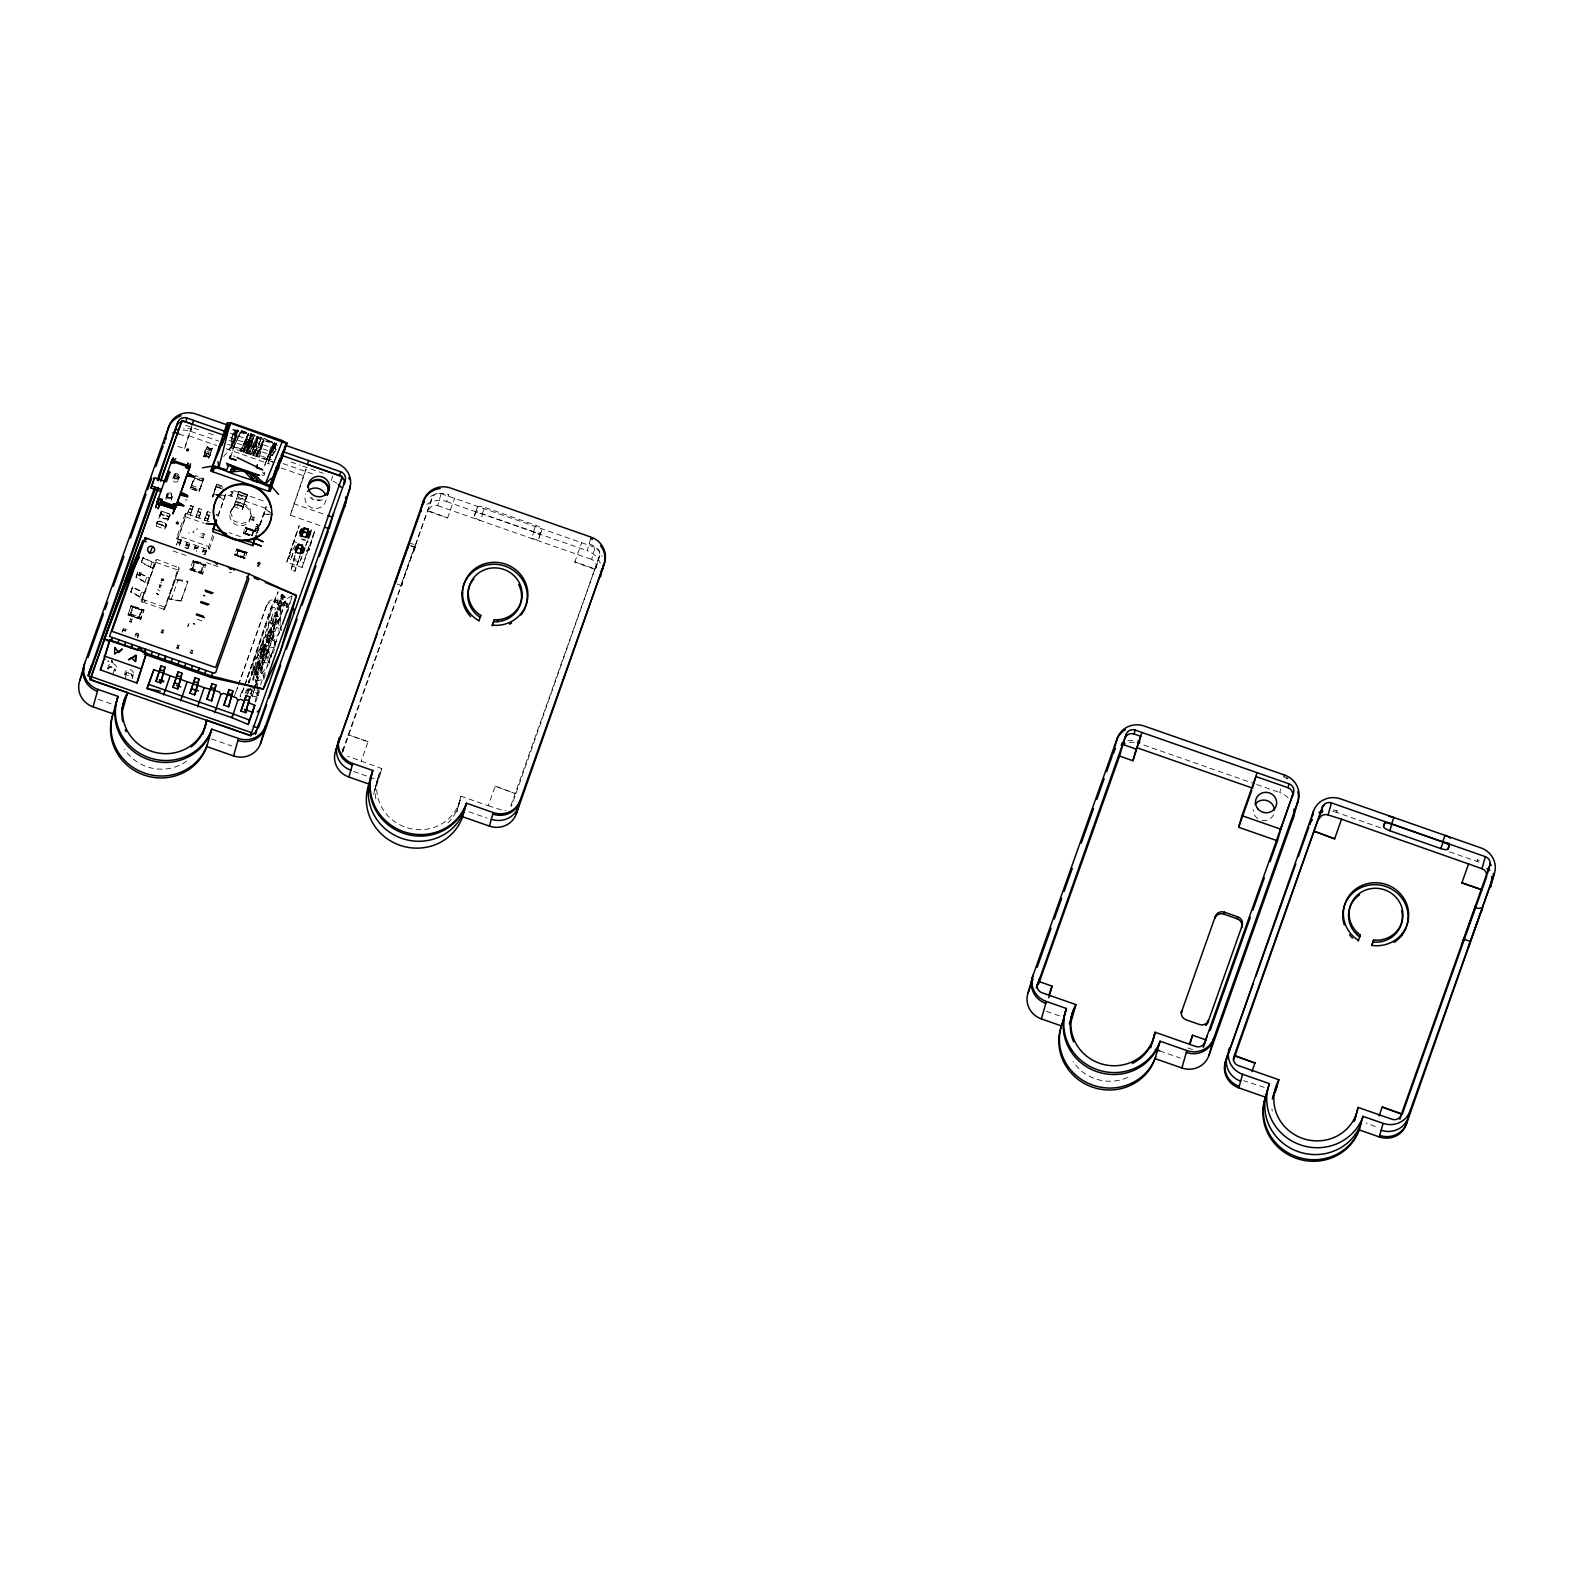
<?xml version="1.0" encoding="UTF-8"?>
<svg xmlns="http://www.w3.org/2000/svg" width="1574" height="1574" viewBox="0 0 1574 1574"><rect width="100%" height="100%" fill="white"/><g stroke="black" fill="none" stroke-linecap="round" stroke-linejoin="round"><path stroke-width="0.75" stroke-dasharray="5 3.75" d="M171.31 498.505L171.566 493.528L167.159 493.843L166.667 495.967L168.005 498.624L171.31 498.505L171.566 493.528M174.261 478.949L175.186 473.479L179.495 477.434L176.642 479.677L174.261 478.949L175.186 473.479L179.495 477.434L176.642 479.677L174.557 478.339L179.495 477.434M276.099 614.903C274.25 636.978 267.246 658.444 256.444 677.843L256.916 667.474M262.366 659.27L261.953 643.609M268.151 642.999L268.465 634.932M279.7 610.456L280.034 602.409M144.119 600.934L145.792 600.658L144.218 601.366L144.415 600.363M159.171 584.623L159.427 585.135M204.561 455.398L206.706 448.492L211.546 450.164C213.041 461.084 198.718 456.086 206.706 448.492M158.167 594.795C153.563 591.804 160.469 595.464 158.049 594.539M244.737 685.634L278.145 591.765L271.456 606.718L253.237 661.847L252.961 670.74L261.697 673.692L268.19 664.838M270.669 657.243L272.774 651.006L272.086 652.994M256.542 524.536L259.179 526.031L259.592 525.086M258.982 526.897L255.854 526.66M199.308 490.714L199.426 488.235L199.032 491.678L190.336 488.648L193.484 479.558M256.936 665.763L251.899 671.488L251.702 675.639L253.473 667.061M230.119 512.927L234.526 505.549L239.012 503.503L245.347 504.29L250.227 509.012L250.522 519.027A10.664 10.211 15.8 0 1 232.46 522.096A10.664 10.211 15.8 0 1 238.402 505.411A10.664 10.211 15.8 0 1 250.522 519.027M223.665 456.499L231.162 447.764L273.069 462.126L256.188 455.043L257.31 436.077L261.697 437.631M262.524 662.536L269.488 663.067L268.092 650.928L270.334 631.174L264.098 646.953M213.848 494.295L212.136 497.168L216.74 484.025L213.12 496.538L216.74 484.025L223.252 486.307M256.542 680.853L263.704 679.319L262.287 667.199L255.283 675.148L254.417 672.806L258.766 663.697L256.503 683.47L250.679 694.114L250.955 689.51M262.425 664.759L264.55 647.426L260.202 656.535L261.068 658.876L268.092 650.928L262.701 649.491L257.979 655.315L255.106 664.13M278.441 620.51L273.778 629.029L274.21 622.124L276.04 619.29M287.511 612.325L292.174 595.857L286.665 598.71L278.401 610.063L277.536 607.721L281.884 598.632L279.621 618.385L281.057 630.525L277.063 619.802M129.599 621.612L131.626 622.281L131.685 617.618L129.619 621.494L131.744 621.887M138.414 575.297L140.42 575.966L140.48 571.323L138.433 575.199L139.712 574.431L140.539 575.691M161.04 632.591L163.066 633.26L163.125 628.597L161.06 632.473L162.358 631.725L163.165 632.984M176.563 648.055L178.57 648.724L178.629 644.081L176.583 647.957L177.882 647.209L178.688 648.468M190.159 652.817L192.166 653.485L192.343 648.842L190.179 652.698L192.303 653.112M233.05 492.013L230.965 496.007L231.004 491.422L233.07 491.914L231.949 492.918L230.925 491.619M251.742 519.774L253.748 520.443L253.808 515.8L251.761 519.676L253.886 520.069M262.681 472.2L263.586 473.774L264.491 472.161M232.362 434.955L231.162 447.764L232.362 434.955L236.297 429.23L231.496 446.603L241.707 430.509L274.761 442.963L275.037 451.541L268.662 460.867L268.8 465.57M168.398 518.987C171.113 514.265 162.299 517.02 160.45 513.616C157.243 518.908 172.235 522.194 169.913 514.108L161.355 511.117L160.115 514.442M261.697 673.692L262.209 666.727M262.366 664.425L265.416 644.061L257.841 660.116M268.642 643.077L271.161 634.145L268.662 641.189L269.488 663.067L262.819 651.4L263.133 647.288M263.291 645.222L263.743 639.044L268.485 633.22L265.967 642.133M163.283 578.268L162.988 578.347M257.743 530.733L254.85 529.71L257.585 530.536M206.647 456.46L203.735 456.48L208.83 458.27L209.303 456.657M111.813 660.352L112.088 662.595L112.128 661.375M215.874 486.74L224.57 489.711L215.894 486.602L212.687 495.653M168.005 498.624L167.159 493.843L171.35 494.767M259.73 668.616L260.733 661.316M266.518 645.045L265.514 652.344L269.488 663.067L260.93 649.826L265.337 644.356M180.951 601.307L187.857 581.534L185.181 580.649L175.599 579.016L168.398 598.75L180.951 601.307L187.857 581.534M275.037 451.541L276.276 443.14L266.99 458.998L272.499 442.412L263.901 438.398L272.577 442.058M311.829 539.764L308.996 550.034L308.661 546.808L306.3 551.254L308.996 550.034L314.623 531.264L302.129 567.427L286.645 562.312L297.486 530.536L286.645 562.312M259.179 526.031L256.66 524.181M269.056 459.51L276.276 443.14L275.057 450.361L268.662 460.867L274.761 442.963L266.99 458.998L273.679 443.297L268.662 460.867M268.288 625.429L271.456 606.718L282.927 610.732M157.577 522.214L158.089 521.25A15.858 15.209 15.8 0 1 165.959 523.965L164.699 529.139C171.881 522.725 154.193 516.626 156.22 526.169L164.699 529.139L169.913 514.108L161.355 511.117L159.781 516.075L160.056 515.111M239.858 502.598L235.372 501.693L235.116 504.172A15.858 15.209 15.8 0 1 242.888 506.887L247.511 494.57L238.973 491.6L237.3 496.479L240.802 498.446L245.918 499.548L247.511 494.57L245.505 499.489A15.858 15.209 15.8 0 1 237.733 496.774L237.595 496.676M243.911 505.156L242.317 509.622L233.837 506.651L238.205 494.216A15.858 15.209 15.8 0 0 246.193 497.05L245.859 499.47M125.369 679.063L126.53 672.551L131.882 674.42L131.114 676.545L127.553 675.305M130.504 618.405L131.311 619.664L132.61 618.897M139.319 572.09L140.125 573.349L141.404 572.602M161.945 629.384L162.752 630.643L164.05 629.875M177.488 644.75L178.275 646.127L179.554 645.36M191.064 649.609L191.871 650.869L193.149 650.101M232.165 495.22L231.339 493.961L230.06 494.728M231.417 572.582L229.273 572.621M252.666 516.469L253.434 517.826L254.732 517.079M264.668 473.007C266.124 477.04 259.021 475.387 262.563 472.495M193.149 506.434L190.434 515.249L193.149 506.434L190.533 505.529L187.129 514.088L189.569 508.323L192.185 509.248M198.934 518.22L201.649 509.405L199.032 508.5L195.766 517.118L198.934 518.22L201.649 509.405M207.453 521.191L210.149 512.376L207.532 511.471L204.266 520.089L207.453 521.191L210.149 512.376M235.451 501.713L233.837 506.651M112.088 662.595L111.872 660.155M302.129 567.427L308.661 546.808M260.635 440.012L253.985 455.516L252.922 455.358L257.92 437.297L248.908 453.961L257.92 437.297L253.926 455.712L260.635 440.012L255.952 456.421L256.995 456.578L263.645 441.054L258.962 457.463L263.645 439.284L255.991 456.224L263.645 439.284L256.955 456.775L263.645 441.054M267.541 630.505L269.233 622.674L274.269 616.949L271.731 625.862M255.342 435.408L237.28 430.076L233.168 448.472L237.28 430.076L241.707 430.509L233.503 447.311L241.707 430.509M415.142 544.84L400.898 585.469M187.719 548.775L190.08 543.227L187.719 548.775L185.063 547.909L186.912 542.125L185.063 547.909M251.387 434.05L247.236 452.092L246.233 451.758L251.387 434.05L243.262 450.498L251.387 434.05L244.226 451.049L243.262 450.498M249.381 682.368L251.899 671.488L257.093 673.731L257.939 695.59L251.033 695.433M291.092 569.926L295.381 554.048L291.092 569.926L295.007 571.165L299.335 557.904M188.172 624.819L187.778 626.472L189.214 622.773L188.309 624.484M201.374 534.058L201 533.33M253.611 437.552L246.902 453.253L252.647 435.447L245.898 452.918L250.6 436.51L243.95 452.013L242.888 451.856L247.905 434.286L241.255 449.81L248.456 433.578L243.891 452.21L250.6 436.51L245.898 452.918L246.961 453.076L253.611 437.552L248.908 453.961M276.158 641.543L274.801 645.379M190.533 505.529L193.051 506.769M262.071 645.517L263.743 639.044L268.662 641.189L273.837 634.656L275.273 646.796L273.109 652.895M275.844 642.664L274.86 643.373L275.234 642.035M168.3 519.066L169.166 516.547L160.686 513.596L161.355 511.117M122.89 630.092C125.861 633.004 127.632 628.124 123.441 628.538L122.221 632.138M271.594 654.391L270.63 657.322L271.653 654.548M246.233 451.758L250.581 436.293L244.226 451.049L250.581 436.293M249.243 452.8L257.31 436.077L249.243 452.8L253.591 437.356L247.236 452.092L253.591 437.356M341.755 753.553L343.289 748.122M596.231 567.584L599.635 555.543M140.735 619.133L128.989 615.139L128.301 613.722L131.252 605.38L143.982 609.827L140.735 619.133L139.712 618.877L138.866 616.792L130.858 613.899L128.301 613.722L141.011 618.149L140.735 619.133L128.025 614.686L131.252 605.38L133.377 606.836L131.724 607.446L130.976 606.344L143.706 610.791L130.976 606.344M128.989 615.139L128.025 614.686M165.998 497.974L166.883 494.866M172.825 478.752L173.691 475.643M185.26 446.367L192.441 424.252L184.611 448.688M171.507 499.292L172.392 496.184M183.017 430.174A21.269 20.383 15.8 0 1 190.887 431.414L191.438 429.466A21.269 20.383 15.8 0 0 183.568 428.246M138.866 616.792L141.011 618.149L143.982 609.827L133.337 606.934M178.334 480.07L179.22 476.981M142.663 610.535L143.706 610.791M132.472 677.745L133.357 674.636M190.336 488.648L192.067 485.658L190.336 488.648L199.347 490.813L203.636 478.535L194.92 475.505M173.12 550.979L186.519 555.602M209.519 448.295L207.256 446.485L209.342 448.649L212.352 448.256L209.342 448.649M206.647 453.45L208.516 454.119L206.647 453.45L207.375 451.305L209.145 452.328L207.375 451.305M199.032 491.678L203.636 478.535L202.161 480.542L203.361 479.499L194.645 476.469M208.83 458.27L206.686 456.067M202.613 573.979L189.903 569.552L193.13 560.246L205.86 564.692L202.613 573.979L189.903 569.552L192.756 568.745L200.744 571.657L202.613 573.979L200.783 571.559M190.887 569.985L189.903 569.552M193.602 562.292L205.584 565.656L205.86 564.692L193.13 560.246L193.602 562.292L195.255 561.702M222.977 487.271L216.464 484.989L216.091 486.051L216.74 484.025L216.582 486.602M204.541 565.4L205.584 565.656L192.854 561.21L193.838 561.662M235.195 456.637L233.601 455.909M225.377 495.692L221.088 494.905M218.117 516.311L226.617 491.836M242.888 451.856L248.456 433.578L241.215 449.987M213.257 565.007L219.966 567.289M234.9 554.048L235.785 555.347L243.498 556.724L244.954 558.495L234.664 554.894L236.71 548.913L247.02 552.513L245.524 553.359L237.477 550.546L236.71 548.913L247.02 552.513L244.954 558.495L234.664 554.894L243.498 556.724L234.9 554.048L245.21 557.649M237.595 550.231L247.02 552.513L236.474 549.779L246.784 553.379L245.623 553.025M243.557 532.386L252.194 535.396L253.867 530.222M244.423 533.684L252.568 536.163M246.252 528.569L255.677 530.851L246.134 528.884L245.367 527.251L255.677 530.851L254.162 531.678L245.131 528.097L255.441 531.697L254.28 531.363M320.014 525.578L290.324 515.21L305.868 469.052M238.559 684.769L267.029 604.18A7.083 6.788 15.8 0 1 276.001 600.107L289.38 604.79M290.324 515.21L306.202 469.091M248.259 683.313L249.145 680.224M246.115 697.99L248.653 689.078L251.328 690.002L252.096 696.161L256.365 696.692L281.589 625.645M259.828 650.79L260.694 647.681M249.263 688.704L248.003 693.17L251.092 687.208M254.398 674.675L256.306 667.986M266.498 606.108A7.083 6.788 15.8 0 1 275.45 602.055L276.001 600.107M260.182 658.404L262.701 649.491L253.237 661.847L246.193 680.125M250.679 694.114L251.938 689.648M298.057 528.923L299.217 525.716L288.455 557.865L290.639 559.813L303.113 562.666M277.162 601.976L278.047 598.868M256.444 677.843L259.612 666.687L254.811 674.912M260.989 664.149L262.878 657.46L257.979 655.315M262.858 659.329L265.376 650.416L260.595 658.64M277.516 609.591L280.034 600.678L274.938 610.102M261.068 668.734L261.953 665.645M266.852 652.462L267.737 649.373A3.62 3.463 15.8 0 1 262.543 651.557A3.62 3.463 15.8 0 1 261.579 646.107M271.909 633.85L276.945 617.874L273.778 629.029M255.027 701.414L256.365 696.692M331.386 480.483L332.645 476.056M342.325 751.546L432.201 497.718A7.083 6.788 15.8 0 1 441.153 493.646L595.051 547.398A7.083 6.788 15.8 0 1 599.458 556.134L511.432 806.419M414.1 551.077L415.989 545.135L409.279 542.932M343.093 751.014L432.201 497.718M495.22 786.134L515.17 793.552L495.22 786.134L488.274 805.75L460.946 796.208A42.537 40.786 15.8 0 1 405.443 827.216A42.537 40.786 15.8 0 1 381.774 768.565L347.874 756.268M368.08 741.728L348.011 734.724L368.08 741.728L361.154 761.344M428.797 509.74A7.083 6.788 15.8 0 1 437.749 505.667L441.153 493.646M426.829 504.447A21.269 20.383 15.8 0 1 446.721 501.614L448.767 494.354M427.538 510.94L447.606 517.944L427.636 510.527M374.474 790.364L377.76 778.736M375.655 786.39L377.603 779.524M377.701 779.15L378.94 774.762M373.727 794.496A42.537 40.786 15.8 0 1 378.488 780.173L380.436 773.326A42.537 40.786 15.8 0 0 376.579 802.504M380.534 772.932L381.774 768.565M477.355 506.966L476.529 509.878A7.083 2.007 19.6 0 0 482.667 514.147L480.404 520.541A7.083 2.007 19.6 0 1 474.266 516.272L477.355 506.966A7.083 2.007 19.6 0 1 484.595 507.359L535.711 525.224A7.083 2.007 19.6 0 1 541.869 529.494L541.043 532.406A7.083 2.007 19.6 0 1 533.802 531.992L531.52 538.406A7.083 2.007 19.6 0 0 538.761 538.8L541.869 529.494M459.706 800.576L460.946 796.208M460.041 800.241L456.755 811.869A42.537 40.786 15.8 0 0 457.66 807.836L459.608 800.969A42.537 40.786 15.8 0 1 447.803 823.045M538.761 538.8L539.587 535.908A7.083 2.007 19.6 0 0 533.448 531.619L482.313 513.773A7.083 2.007 19.6 0 0 475.073 513.38M488.274 805.75L501.772 810.02A7.083 6.788 15.8 0 0 505.805 810.256M594.795 569.355L574.844 561.938L594.913 568.942L510.724 805.947A7.083 6.788 15.8 0 1 508.933 808.643M600.284 563.217A21.269 20.383 15.8 0 0 587.22 550.684L590.525 539.056M596.054 568.155A7.083 6.788 15.8 0 0 591.647 559.419L595.051 547.398M1288.181 797.9A21.269 20.383 15.8 0 0 1279.741 792.548L1280.98 788.121M1380.378 827.688L1336.601 812.4L1337.152 810.472M1375.302 1126.63L1366.252 1123.029M1478.891 862.178A21.269 20.383 15.8 0 0 1477.12 861.47L1477.652 859.542M233.168 448.472L238.205 430.902L231.555 446.406L226.4 451.345M252.922 455.358L257.624 438.949L250.974 454.473M415.379 547.299L410.952 545.647M239.878 502.559L243.872 504.624L242.317 509.622L243.636 505.628M130.799 592.198L132.629 586.945L143.982 592.67L142.191 597.707L139.692 597.058L130.799 592.198L132.393 587.496L143.982 592.67M136.033 577.442L137.863 572.188L149.215 577.914L147.444 582.951L144.926 582.321L136.033 577.442L137.627 572.739L149.215 577.914M181.344 540.02L179.18 545.844L181.344 540.02L178.413 539.154L176.563 544.938L178.413 539.154L181.167 540.61L177.764 541.79L180.302 542.951M206.784 448.098L207.256 446.485M204.679 554.756L207.217 549.208L204.679 554.756L202.062 553.832L203.912 548.067L203.262 550.703L205.919 551.628M243.222 450.695L248.456 433.578L240.94 450.971L247.571 435.447M157.459 522.627L156.22 526.169M160.194 514.698L160.823 513.852A15.858 15.209 15.8 0 0 168.575 516.567L169.028 516.606M165.624 526.424L166.214 524.162L165.408 526.739M268.741 662.418L269.075 661.847M238.067 494.315L237.438 496.577L238.973 491.6L247.354 494.63M298.47 560.167L295.007 571.165L300.063 555.701L298.47 560.167L293.787 558.534M137.666 637.47L138.827 633.909L136.19 632.984L135.62 634.538L138.296 635.463L137.568 637.667M271.318 655.256L272.42 652.089M272.892 613.88L270.295 621.946L279.267 629.088M168.949 516.567L169.756 514.088M254.398 666.333L252.961 670.74L256.857 662.241M122.339 631.843L123.441 628.538L126.038 629.6M134.99 636.526L136.19 632.984L138.787 634.047L138.296 635.463M274.86 643.373L276.355 641.071M141.798 561.111L143.096 557.432L154.449 563.158L152.678 568.194L141.267 562.685M243.872 687.858L240.409 696.81M244.659 685.556L271.456 606.718M199.032 508.5L196.73 515.288L199.347 516.213M207.532 511.471L205.23 518.259L207.847 519.184M268.721 460.67L274.761 442.963L266.714 459.962L273.364 444.458M125.546 631.017L126.077 629.462M152.678 568.194L141.424 562.193L142.88 557.983L154.449 563.158M209.283 521.624L185.378 513.262L176.367 538.583L209.047 550.034L214.674 534.196M232.008 436.451L237.28 430.076L231.162 447.764L238.205 430.902M274.86 645.183L275.43 643.609M141.955 610.318L139.043 618.621L129.698 615.355L139.043 618.621L142.034 610.2L132.629 607.013L129.698 615.277L132.629 607.013L142.034 610.2M206.312 454.256L205.545 456.48L206.312 454.256L208.181 454.906M197.753 547.575L195.137 546.65L193.563 550.88L195.412 545.096L194.763 547.732L197.419 548.657L198.58 546.198L196.297 551.372M231.496 446.603L237.28 430.076M206.253 550.546L203.243 550.408L202.2 553.418L204.817 554.323M200.921 573.487L203.912 565.066L194.507 561.879L191.575 570.122L194.507 561.879L203.833 565.184L200.921 573.487L191.575 570.122M236.494 555.583L238.284 550.467L244.973 552.749L238.284 550.467L236.454 555.543L243.144 557.904L244.973 552.749L243.144 557.904L236.454 555.543M253.571 531.146L251.781 536.242L253.63 531.087L246.921 528.805L245.111 533.861L249.577 535.455L245.111 533.861L246.921 528.805L253.63 531.087M292.902 553.359L290.639 559.813L292.803 553.714M171.133 599.576L177.921 580.353L175.599 579.016M132.629 586.945L130.937 591.706L142.191 597.707M137.863 572.188L136.171 576.95L147.444 582.951M141.424 562.193L143.096 557.432M160.45 513.832L156.869 523.768L158.01 521.25L157.085 523.67L165.88 526.109M108.783 668.753L109.531 666.628L114.882 668.497L114.135 670.622M130.642 614.529L133.593 606.206M141.129 601.524L156.908 559.341L179.279 567.978L164.542 609.512L141.129 601.524L156.908 559.341M138.669 617.342L141.621 609M194.96 477.748L190.67 487.684M125.763 674.675L126.53 672.551M161.984 579.783L161.63 580.806L163.519 580.334L161.532 578.543L163.617 579.271M161.256 581.022L161.178 579.527M176.544 538.072L178.669 536.045L186.578 513.754L185.378 513.262L185.712 516.843L177.803 539.115M159.466 590.958L157.695 589.306M208.516 454.119L209.244 451.974M209.224 456.972L212.352 448.256M163.539 610.023L179.279 567.978M193.307 532.878L193.995 530.91M196.75 529.867L197.262 528.451M230.591 456.735L235.411 443.14L232.322 451.817M192.52 569.394L195.471 561.052M212.588 535.357L207.768 549.582L209.047 550.034L208.634 546.512L178.669 536.045M200.547 572.188L203.518 563.866M250.305 454.866L250.797 453.469M264.55 466.061L268.544 454.768L263.901 467.734M236.71 554.678L238.52 549.542M245.347 533.015L247.177 527.88M243.399 557.019L245.21 551.884M243.813 558.16L244.954 558.495M256.424 533.901L266.085 506.671M256.916 532.976L266.321 506.71M257.329 532.819L266.006 508.402L225.889 494.393M234.172 696.711L237.458 687.444M238.284 685.143L267.029 604.18M236.08 691.694L237.733 687.071M256.641 658.188L269.233 622.674L274.447 624.917L273.246 641.149L268.603 635.148M254.417 672.806L256.306 667.514M260.202 656.535L262.701 649.491M268.485 633.22L265.986 640.264L266.852 642.605L268.662 641.189M285.878 600.894L279.621 618.385L272.617 626.334L271.771 623.993L273.01 620.471M280.034 600.678L277.536 607.721L280.211 608.646L281.057 630.525M257.093 673.731L259.612 666.687M280.211 608.646L282.73 601.602L277.929 609.827M253.709 691.616L252.096 696.161L256.503 683.47L254.201 677.489M254.516 689.353L285.858 600.973M301.972 556.173L299.749 562.43L301.362 557.924M306.123 544.604L307.579 540.492M288.101 607.308L292.174 595.857M255.598 702.181L259.631 690.848M263.704 679.319L265.888 673.219M447.606 517.944L454.532 498.328M474.266 516.272L476.529 509.878M482.313 513.773L484.595 507.359M533.448 531.619L535.711 525.224M574.726 562.331L581.672 542.715M594.913 568.942L599.458 556.134M141.798 602.409L155.905 559.754M208.948 456.932L211.546 450.164M199.564 490.144L202.771 481.191L196.258 478.85L202.771 481.191L199.564 490.144L190.867 487.114L193.268 480.444M164.542 609.512L178.629 566.935M218.058 515.387L226.125 492.721M243.872 688.133L242.298 692.501L248.653 689.078L249.518 691.419L251.328 690.002L251.407 694.626M402.629 583.403L401.763 585.725M139.692 597.058L141.404 592.296M144.926 582.321L146.638 577.54M150.179 567.565L151.871 562.784M307.245 541.299L305.651 545.765L308.209 541.613M238.127 494.138L246.784 497.03L238.146 494.098L238.973 491.6L237.733 494.925M160.528 513.636L161.414 511.255M243.026 507.222L243.872 504.703M112.482 674.99L114.882 668.497M179.18 545.844L180.439 542.44L177.744 541.515L180.735 541.692L180.007 543.522L177.39 542.597M278.401 610.063L279.995 605.852M272.617 626.334L274.21 622.124L272.145 626.098M266.852 642.605L270.256 635.562M261.068 658.876L262.661 654.666M255.283 675.148L256.877 670.937M312.97 535.652L314.623 531.264M240.035 696.121L242.671 689.255M245.957 452.722L252.647 435.447M257.92 437.297L250.915 454.67L257.624 438.949M255.991 526.385L258.313 527.428M401.803 585.646L397.297 584.072M203.735 456.48L206.863 447.764L211.841 449.515M203.833 456.126L204.345 454.906L209.283 456.578M211.762 449.83L212.254 448.61M247.905 434.286L240.881 451.167L248.456 433.578M273.679 443.297L266.655 460.159L274.761 442.963M231.221 447.567L237.871 432.063M268.997 459.706L276.276 443.14M262.819 651.4L265.849 644.809M187.129 499.843L185.24 499.804M253.237 661.847L266.124 634.558M271.771 623.993L275.234 616.713M195.766 517.118L196.888 514.855L199.544 515.8M204.266 520.089L205.387 517.826L208.043 518.771M246.547 693.15L248.653 689.078M266.36 642.369L268.426 638.395M245.131 693.386L248.141 687.7M197.419 548.657L194.389 548.539M288.455 557.865L295.656 544.525M251.368 515.938L248.161 521.801L241.648 523.532L233.916 521.033L230.394 512.062M269.174 643.176L273.837 634.656M262.228 661.572L268.092 650.928M231.772 509.425L234.526 505.549M279.759 632.295L273.246 641.149L269.567 635.935M274.21 644.927L275.627 643.038M252.627 688.369L256.503 683.47L257.939 695.59L254.26 689.924M202.141 480.641L203.361 479.499M166.667 495.967L168.949 494.039M240.507 536.675L229.41 532.701M161.453 585.41L159.8 585.508M160.843 587.122L159.19 587.22M160.292 584.918L159.702 585.253M159.663 586.63L159.092 586.964M268.013 645.301L260.93 649.826L268.111 648.311M159.446 587.102L160.666 586.748M255.578 528.038L258.51 528.667M160.351 585.194L161.178 584.977M144.611 600.245L145.674 600.461M162.299 580.609L163.421 580.629M270.492 647.799L275.273 646.796M269.429 632.138L278.716 630.84M235.549 501.732L235.805 501.732A15.858 15.209 15.8 0 1 243.577 504.447L243.832 504.644M168.202 519.027L168.084 519.007A15.858 15.209 15.8 0 1 160.135 516.311L159.977 516.193M168.103 497.856L171.802 497.463M174.281 475.23L177.606 475.112L178.924 477.748M272.794 514.265L263.881 514.245L272.794 514.265L265.652 509.169L269.134 512.003M168.398 598.75L181.03 600.717M200.37 536.97L199.839 536.852M244.541 533.37L243.301 533.232L245.367 527.251L255.677 530.851M157.695 594.46L156.751 593.024L157.833 594.539M177.921 580.353L187.7 582.124M252.155 535.042L243.301 533.232L249.499 535.396M189.077 533.074L188.526 532.779M200.685 512.219L197.99 511.53L198.914 508.796L201.551 509.74M209.185 515.19L206.489 514.501L207.414 511.766L210.05 512.711M263.212 500.886L232.027 490.006M185.889 545.568L188.546 546.375M277.457 445.265L232.145 429.722M189.352 508.796L192.028 509.681M197.871 511.747L200.528 512.652M206.371 514.718L209.027 515.623M190.867 487.114L199.603 490.085M242.967 506.926L234.664 504.152L243.222 507.123M292.311 566.148L296.187 567.466M203.243 550.408L205.899 551.313M255.086 529.789L257.565 530.674M186.244 544.466L188.9 545.371M194.743 547.437L197.399 548.342M216.031 514.442L218.57 515.682L215.933 514.737M185.712 516.843L204.148 523.276M446.721 501.614L587.22 550.684M1143.826 745.073L1254.399 783.695M1256.701 784.501L1279.741 792.548M1449.477 851.829L1477.12 861.47M233.582 429.289L276.375 444.242M230.473 433.283L276.434 449.338M437.749 505.667L591.647 559.419M230.079 437.356L273.62 452.564M185.673 425.236L199.406 430.036M208.575 433.243L215.461 435.644M229.194 440.445L272.735 455.653M291.072 462.067L300.24 465.255M302.542 466.061L323.162 473.262M190.887 431.414L218.53 441.054M227.738 444.281L271.495 459.569M283.025 463.582L312.97 474.049M231.555 446.406L256.188 455.043M189.155 435.88L216.779 445.521M225.967 448.728L269.705 464.015M281.215 468.029L304.215 476.056M178.964 433.952L187.896 437.06M206.686 449.416L211.073 450.951M177.921 446.347L182.368 447.901M293.61 503.582L325.582 514.757M410.637 545.942L415.103 547.496M194.133 477.748L202.83 480.778M215.933 486.268L220.262 487.881M191.398 485.422L200.095 488.471M213.198 493.961L219.73 496.243M302.228 538.938L305.336 540.039M257.211 526.897L258.687 527.408M293.669 541.574L296.679 542.637M202.928 533.547L204.974 534.255M202.771 533.96L204.286 534.491M202.416 535.258L203.833 535.77L203.223 537.501L201.61 536.931M201.452 537.364L203.617 538.111M185.181 547.477L187.798 548.401M206.568 562.666L211.034 564.22M190.179 568.568L202.889 573.015M275.45 602.055L288.829 606.718A7.083 6.788 15.8 0 1 289.419 606.954M156.042 562.41L177.744 569.985M161.414 578.838L163.755 579.665M160.745 582.498L161.768 582.852M142.663 599.399L164.385 606.993M197.124 619.251L203.007 621.297M107.976 660.942L108.862 661.473L107.74 661.08M1188.016 1048.009L1194.705 1050.35M1046.494 1011.354L1060.148 1016.135M1159.782 1050.92L1180.185 1058.043M1264.237 1087.398L1243.716 1080.689M353.54 771.476L367.155 776.218M369.418 777.005L378.488 780.173M468.973 811.771L487.055 818.106M98.159 699.289L116.358 705.664M211.428 738.855L231.85 745.997M189.254 544.604L186.637 543.679L186.263 544.761L188.919 545.686M202.889 551.51L205.525 552.435M191.025 512.829L188.368 511.884L190.847 513.242M122.988 629.856L125.625 630.8M135.718 634.322L138.355 635.286M241.078 495.771L242.14 496.184M162.24 522.115L163.303 522.529M192.579 532.091L192.402 531.914M165.604 526.66L157.321 523.67A15.858 15.209 15.8 0 1 165.27 526.405L165.349 526.444M220.281 497.168L223.783 500.198L218.412 496.085M276.276 641.228L276.06 642.074M252.391 685.89L257.939 695.59L256.346 691.32M251.899 671.488L253.434 675.482M270.846 654.371L271.181 655.65M287.235 607.78L286.802 600.973L286.684 607.8M1127.594 1077.423A42.537 40.786 15.8 0 1 1072.956 1061.329M1273.543 814.663A10.625 10.192 15.8 0 1 1261.364 820.192M1257.823 818.578A10.625 10.192 15.8 0 1 1253.278 809.587M1127.673 740.823A21.269 20.383 15.8 0 1 1136.015 740.567M1129.247 742.397A21.269 20.383 15.8 0 1 1135.464 742.515M1477.553 859.935A21.269 20.383 15.8 0 1 1479.324 860.644M1333.276 809.921A21.269 20.383 15.8 0 1 1337.034 810.866M1272.205 1111.165A42.537 40.786 15.8 0 1 1271.989 1109.04M1332.844 811.456A21.269 20.383 15.8 0 1 1336.601 812.4M186.637 761.049A42.537 40.786 15.8 0 1 124.602 749.283M326.015 499.961A10.625 10.192 15.8 0 1 312.577 508.008A10.625 10.192 15.8 0 1 305.828 493.902M333.157 481.191A21.269 20.383 15.8 0 1 336.639 483.159M322.395 499.784A10.625 10.192 15.8 0 1 310.078 497.423M430.548 496.4A21.269 20.383 15.8 0 1 448.669 494.748M589.168 543.817A21.269 20.383 15.8 0 1 602.232 556.37M343.309 751.428A7.083 6.788 15.8 0 1 343.466 747.532M320.034 499.745A10.625 10.192 15.8 0 1 316.728 499.784M312.577 498.328A10.625 10.192 15.8 0 1 311.652 497.718M166.155 499.647A2.833 2.715 15.8 0 1 168.989 495.908A2.833 2.715 15.8 0 1 171.133 500.158M305.14 540.138A4.25 4.073 15.8 0 1 301.5 539.036M284.205 602.212A3.62 3.463 15.8 0 1 279.523 606.088A3.62 3.463 15.8 0 1 278.303 600.147M284.363 601.957A3.62 3.463 15.8 0 1 277.968 599.95M278.421 619.92A3.62 3.463 15.8 0 1 273.915 622.419A3.62 3.463 15.8 0 1 271.495 617.893M272.715 635.483A3.62 3.463 15.8 0 1 268.701 638.808A3.62 3.463 15.8 0 1 265.613 634.519M271.358 635.503A3.62 3.463 15.8 0 1 268.839 635.522M273.443 631.292A3.62 3.463 15.8 0 1 273.502 633.102M266.045 649.393A3.62 3.463 15.8 0 1 264.885 654.804A3.62 3.463 15.8 0 1 259.789 652.108A3.62 3.463 15.8 0 1 263.763 648.173M261.009 666.943A3.62 3.463 15.8 0 1 257.703 671.37A3.62 3.463 15.8 0 1 254.044 667.042M261.245 667.042A3.62 3.463 15.8 0 1 255.736 667.022M255.814 679.437A3.62 3.463 15.8 0 1 255.677 683.018M249.518 682.703A3.62 3.463 15.8 0 1 249.774 678.925M248.515 682.644A3.62 3.463 15.8 0 1 250.03 681.089M125.251 674.971A4.25 4.073 15.8 0 1 127.317 669.934A4.25 4.073 15.8 0 1 132.767 671.449A4.25 4.073 15.8 0 1 131.921 676.82M124.484 674.951A4.25 4.073 15.8 0 1 130.189 673.082A4.25 4.073 15.8 0 1 132.118 678.669M108.272 669.029A4.25 4.073 15.8 0 1 110.318 663.992A4.25 4.073 15.8 0 1 115.768 665.527A4.25 4.073 15.8 0 1 114.922 670.898M107.504 669.009A4.25 4.073 15.8 0 1 115.591 671.016M256.975 528.805L255.696 528.175L256.975 528.805M167.513 497.286A2.833 2.715 15.8 0 0 172.314 496.459A2.833 2.715 15.8 0 0 169.087 492.839A2.833 2.715 15.8 0 0 167.513 497.286M174.32 478.063A2.833 2.715 15.8 0 0 179.141 477.237A2.833 2.715 15.8 0 0 175.914 473.617A2.833 2.715 15.8 0 0 174.32 478.063M173.455 481.172A2.833 2.715 15.8 0 0 178.255 480.345A2.833 2.715 15.8 0 0 175.029 476.725A2.833 2.715 15.8 0 0 173.455 481.172"/><path stroke-width="1.5" d="M259.612 664.562L259.631 660.332L256.936 665.763M271.161 634.145L271.2 627.79L268.485 633.22M276.945 615.749L276.965 611.519L274.269 616.949M282.73 599.497L282.749 595.247L280.939 598.868M302.287 529.218L302.247 533.92L303.939 527.9L308.268 529.021L306.93 535.553M183.174 486.012L182.761 487.153L183.076 486.091M186.912 466.179L188.152 462.992L186.676 466.455L186.362 464.979L175.58 461.359L171.527 462.618L173.376 457.837L171.861 461.595L175.796 458.664M164.975 691.104L170.149 675.758L153.878 669.658L147.031 688.527L232.008 717.685L248.18 724.493L254.772 705.329L248.653 702.712M181.974 697.046L187.129 681.699M198.954 702.968L204.128 687.641L219.455 691.911L220.793 694.528L214.674 712.707M148.389 684.297L233.031 713.848L232.008 717.685L237.772 700.469L240.468 699.25L244.56 700.981M228.86 464.625L250.384 473.617L259.376 475.289L228.86 464.625L226.617 470.036L213.69 467.498L212.49 471.688L268.406 491.206L276.788 466.789L277.713 469.721L280.802 458.054M184.886 481.191L184.119 483.198L184.67 481.939M180.892 492.623C179.475 494.61 181.876 490.301 187.188 496.105L179.967 495.2L175.108 508.5L172.353 506.08L157.144 502.047L158.266 498.466L161.02 500.886L175.816 506.336L175.108 508.5M135.305 661.08L135.895 655.355L128.458 659.781L131.311 657.952L135.718 661.572L135.895 655.355L132.196 658.07M296.463 550.172L298.175 544.171L302.483 545.293L301.146 551.825M186.362 464.979L186.086 467.163L189.333 467.635L188.978 468.737L190.552 463.818M215.835 709.323L216.031 707.907M166.844 478.791L167.847 471.472L169.854 472.161L166.431 481.821L154.468 477.748L150.966 488.019L160.843 491.6L161.453 489.475L151.557 485.835M225.554 432.535L227.227 423.15L230.807 422.658L281.628 440.267L286.901 443.14L280.506 462.028M184.119 483.198L183.784 484.123M256.857 467.616L257.447 464.861L256.326 467.498L262.72 469.859L237.123 457.503M230.079 458.27L230.67 455.555L229.548 458.132L235.962 460.041L229.548 458.132M1473.992 910.618L1475.881 904.676M300.142 553.91L302.483 545.293M305.907 537.639L308.268 529.021M164.975 667.278L160.646 683.018L155.964 681.385L161.138 665.861L164.975 667.278L160.646 683.018M179.22 684.474L181.974 673.219L178.137 671.783L172.943 687.326L177.626 688.959L179.22 684.474L174.537 682.841L178.137 671.783M196.219 690.415L198.973 679.161L195.137 677.725L189.942 693.268L194.625 694.901L196.219 690.415L191.536 688.782L195.137 677.725M215.972 685.083L211.624 700.843L206.942 699.19L212.116 683.667L215.972 685.083L211.624 700.843M232.952 691.025L228.624 706.765L223.941 705.132L229.115 689.589L232.952 691.025L228.624 706.765M249.951 696.967L245.623 712.707L240.94 711.074L246.115 695.531L249.951 696.967L245.623 712.707M248.18 724.493L254.772 705.329M177.626 688.959L181.974 673.219M194.625 694.901L198.973 679.161M276.945 466.179L269.587 487.015L269.882 491.422L286.901 443.14L284.304 447.469M104.356 659.899L104.986 658.188M277.634 464.645L280.133 458.211L269.587 487.015C253.591 479.362 235.038 475.938 218.747 467.773L230.197 423.032L285.13 443.022M252.981 679.968L253.847 676.604M271.869 483.631L276.788 466.789M409.24 542.932L408.906 543.797M1475.822 904.794C1475.153 913.451 1486.918 902.296 1480.681 912.959M100.382 669.855L109.846 639.969L146.5 652.777L136.899 683.037L100.382 669.855L103.412 661.847M136.899 683.037L146.5 652.777M253.296 480.798L250.384 473.617L254.831 476.292L250.384 473.617L253.296 480.798L254.831 476.292M285.642 445.344L336.324 463.051A21.269 20.383 15.8 0 1 349.566 489.278L344.627 506.71L260.458 743.715A21.269 20.383 15.8 0 1 233.562 755.913L206.804 746.568A49.62 47.574 15.8 0 1 144.041 775.057A49.62 47.574 15.8 0 1 113.131 713.848L93.043 706.844A21.269 20.383 15.8 0 1 79.802 680.617L84.74 663.185L168.91 426.18A21.269 20.383 15.8 0 1 195.806 413.982L228.053 425.236M154.803 487.114L88.065 675.797L91.43 665.527M282.789 455.752L342.365 476.568L250.541 735.727L90.131 679.693L158.187 487.448M164.522 441.684L163.991 443.612A21.269 20.383 15.8 0 1 164.68 441.92M165.172 439.421L168.91 426.18M93.043 706.844L97.981 689.412A21.269 20.383 15.8 0 1 84.74 663.185M175.599 428.522L158.148 480.837M178.964 433.952L174.517 432.397L177.882 422.107A7.083 6.788 15.8 0 1 186.853 418.035L225.869 431.67M118.935 640.008L117.775 643.254M223.213 434.955L181.954 420.553L160.587 481.31M176.78 425.983A7.083 6.788 15.8 0 1 185.752 421.911L186.853 418.035M125.605 642.389L124.464 645.596M193.543 420.376L192.441 424.252L185.752 421.911M113.131 713.848L118.05 696.416L97.981 689.412M157.144 502.047L175.796 506.572L175.285 508.382L157.144 502.047L172.078 459.628L174.734 462.303L186.401 466.376L190.316 465.589L186.401 466.376M176.504 504.408L173.16 503.68L183.765 505.746L177.547 501.929L183.765 505.746L176.544 504.841M179.967 495.2L190.316 465.589M122.044 708.32L124.739 698.758M89.147 671.921A7.083 6.788 15.8 0 0 93.574 680.676L127.592 692.54L123.205 708.044A42.537 40.786 15.8 0 0 121.985 710.366M152.363 651.754L151.222 654.941M159.072 654.017L157.912 657.283M172.451 658.699L171.31 661.965M163.696 694.901L165.054 690.101M215.284 524.024L206.312 523.552L215.284 524.024L212.667 531.638L252.784 545.647L254.339 541.279M231.811 468.265L230.453 472.102L236.907 468.895L231.811 468.265L230.453 472.102M179.141 661.1L178 664.287M185.83 663.362L184.689 666.628M180.695 700.823L182.033 696.042M192.52 665.763L191.379 668.97M205.899 670.445L204.758 673.633M234.034 570.319L234.467 568.824M197.675 706.765L199.032 701.984M212.608 672.728L211.447 675.974L144.533 652.62L139.004 647.012L142.84 652.344M252.784 545.647L253.867 541.771M202.849 733.996L206.745 720.203L247.452 734.409A7.083 6.788 15.8 0 0 256.424 730.356L255.322 734.232L345.159 480.523A7.083 6.788 15.8 0 0 340.732 471.787L283.32 451.738M206.804 746.568L211.723 729.136L238.5 738.481A21.269 20.383 15.8 0 0 265.396 726.283L349.566 489.278M308.602 460.572L307.501 464.448L339.65 475.663A7.083 6.788 15.8 0 1 344.057 484.398L345.159 480.523M233.562 755.913L238.5 738.481M250.541 735.727L251.427 732.618L91.017 676.604M258.707 723.942L257.605 727.818L253.139 726.263M260.458 743.715L265.396 726.283M339.65 475.663L340.732 471.787M341.499 479.677L342.365 476.568M333.531 513.262L329.143 528.766L324.578 527.172M368.965 784.049L348.897 777.044A21.269 20.383 15.8 0 1 335.636 750.818L423.662 500.257A21.269 20.383 15.8 0 1 450.558 488.038L591.076 537.128A21.269 20.383 15.8 0 1 604.318 563.354L516.292 813.915A21.269 20.383 15.8 0 1 489.396 826.114L462.638 816.768A49.62 47.574 15.8 0 1 399.875 845.258A49.62 47.574 15.8 0 1 368.965 784.049L370.913 777.182A49.62 47.574 15.8 0 0 401.823 838.391A49.62 47.574 15.8 0 0 464.586 809.902M395.074 583.305L395.881 580.57M420.474 511.53L423.662 500.257M348.897 777.044L352.733 763.488A21.269 20.383 15.8 0 1 339.472 737.262M371.011 776.808L372.251 772.421M352.733 763.488L372.802 770.493L372.369 772.027A49.62 47.574 15.8 0 0 403.278 833.217A49.62 47.574 15.8 0 0 466.042 804.747M461.989 594.677L462.54 592.729M492.17 625.763L494.256 619.782A27.014 25.892 15.8 0 0 520.837 586.433A27.014 25.892 15.8 0 0 478.752 572.936A27.014 25.892 15.8 0 0 480.759 615.434L480.208 617.382A27.014 25.892 15.8 0 1 473.872 578.819M492.426 625.311L494.256 619.782M497.246 621.671L497.797 619.743M462.638 816.768L466.475 803.212L493.233 812.558A21.269 20.383 15.8 0 0 520.128 800.359L604.318 563.354M489.396 826.114L493.233 812.558M516.292 813.915L520.128 800.359M1061.466 1025.914L1041.398 1018.909A21.269 20.383 15.8 0 1 1028.137 992.682L1033.075 975.25L1117.265 738.245A21.269 20.383 15.8 0 1 1144.16 726.027L1284.659 775.097A21.269 20.383 15.8 0 1 1297.92 801.323L1292.982 818.775L1208.793 1055.78A21.269 20.383 15.8 0 1 1181.897 1067.979L1155.139 1058.633A49.62 47.574 15.8 0 1 1092.376 1087.103A49.62 47.574 15.8 0 1 1061.466 1025.914L1066.405 1008.481L1046.336 1001.477A21.269 20.383 15.8 0 1 1033.075 975.25M1292.392 796.464A7.083 6.788 15.8 0 0 1287.985 787.728L1255.855 776.494L1241.945 815.647L1280.764 829.203L1293.494 792.588A7.083 6.788 15.8 0 0 1289.086 783.852L1135.188 730.1A7.083 6.788 15.8 0 0 1126.217 734.173L1036.4 987.862L1039.765 977.572M1117.265 738.245L1112.877 753.73A21.269 20.383 15.8 0 1 1115.533 748.712M1041.398 1018.909L1046.336 1001.477M1048.776 997.759L1052.062 986.131L1038.683 981.448M1038.663 983.868L1119.567 756.071L1123.954 740.567M1119.567 756.071L1132.946 760.754L1136.231 749.126L1122.852 744.443L1126.217 734.173M1125.135 738.049A7.083 6.788 15.8 0 1 1134.087 733.976L1135.188 730.1M1132.946 760.754L1141.878 732.441M1069.415 1023.769L1070.615 1019.539M1071.107 1017.847L1073.094 1010.823M1037.502 983.986A7.083 6.788 15.8 0 0 1041.909 992.722L1075.927 1004.606L1071.54 1020.109A42.537 40.786 15.8 0 0 1069.454 1024.359M1150.712 1047.753L1151.42 1045.215M1151.676 1044.369L1155.1 1032.249L1195.807 1046.474A7.083 6.788 15.8 0 0 1204.759 1042.401L1293.494 792.588M1155.139 1058.633L1160.077 1041.201L1186.835 1050.547A21.269 20.383 15.8 0 0 1213.731 1038.328L1297.92 801.323M1270.08 861.667L1277.478 840.831L1238.659 827.275L1241.945 815.647M1215.384 916.245L1214.833 918.173A7.083 6.788 15.8 0 1 1223.805 914.101L1237.184 918.783A7.083 6.788 15.8 0 1 1241.591 927.519L1242.142 925.591A7.083 6.788 15.8 0 0 1237.735 916.835L1224.336 912.172A7.083 6.788 15.8 0 0 1215.384 916.245L1181.149 1013.007L1181.7 1011.079A7.083 6.788 15.8 0 0 1186.107 1019.814L1199.486 1024.497A7.083 6.788 15.8 0 0 1208.458 1020.424L1207.907 1022.372A7.083 6.788 15.8 0 1 1205.566 1025.481M1256.957 772.618L1252.57 788.121L1137.49 747.925M1223.805 914.101L1224.336 912.172M1181.897 1067.979L1186.835 1050.547M1189.924 1044.506L1192.561 1035.2L1205.94 1039.883L1203.677 1046.277L1204.759 1042.401M1237.184 918.783L1237.735 916.835M1205.94 1039.883L1207.042 1036.007M1284.109 777.044L1284.659 775.097M1208.793 1055.78L1213.731 1038.328M1287.985 787.728L1289.086 783.852M1277.478 840.831L1281.866 825.327M1265.535 1097.196L1238.777 1087.85A21.269 20.383 15.8 0 1 1225.536 1061.604L1313.542 811.043A21.269 20.383 15.8 0 1 1340.438 798.844L1480.957 847.914A21.269 20.383 15.8 0 1 1494.198 874.141L1406.172 1124.702A21.269 20.383 15.8 0 1 1379.277 1136.92L1359.208 1129.896A49.62 47.574 15.8 0 1 1296.445 1158.385A49.62 47.574 15.8 0 1 1265.535 1097.196L1269.372 1083.62L1242.614 1074.275A21.269 20.383 15.8 0 1 1229.373 1048.048M1233.406 1060.286L1322.514 806.99A7.083 6.788 15.8 0 1 1331.466 802.917L1485.364 856.649A7.083 6.788 15.8 0 1 1489.771 865.405L1487.509 873.413M1310.257 822.671L1309.706 824.599A21.269 20.383 15.8 0 1 1312.362 819.601M1311.496 818.303L1313.542 811.043M1238.777 1087.85L1242.614 1074.275M1235.039 1055.603L1254.99 1063.021L1234.921 1056.016M1319.11 819.011A7.083 6.788 15.8 0 1 1328.082 814.938L1331.466 802.917M1334.634 838.824L1314.664 831.406L1334.634 838.824L1341.56 819.208L1481.96 868.691A7.083 6.788 15.8 0 1 1486.387 877.426L1482.59 888.11M1341.56 819.208L1328.082 814.938M1276.848 1087.004L1275.609 1091.372A42.537 40.786 15.8 0 0 1272.304 1099.026M1322.514 806.99L1233.78 1056.803A7.083 6.788 15.8 0 0 1238.187 1065.539L1278.895 1079.764L1276.967 1086.611A42.537 40.786 15.8 0 0 1272.599 1098.377M1449.556 844.687L1448.041 848.957A7.083 2.007 19.6 0 1 1440.8 848.563L1389.685 830.698A7.083 2.007 19.6 0 1 1383.546 826.429L1384.353 823.517A7.083 2.007 19.6 0 1 1391.593 823.93L1443.083 842.149A7.083 2.007 19.6 0 0 1448.926 843.231M1357.083 934.759L1357.614 932.811M1358.264 941.036L1360.349 935.035A27.014 25.892 15.8 0 1 1360.723 892.537A27.014 25.892 15.8 0 1 1402.041 908.178A27.014 25.892 15.8 0 1 1373.61 940.052L1371.721 945.384L1374.023 945.64A32.759 31.421 15.8 0 0 1407.274 905.778A32.759 31.421 15.8 0 0 1356.276 888.7A32.759 31.421 15.8 0 0 1358.441 940.426M1360.349 935.035L1359.818 936.983A27.014 25.892 15.8 0 1 1359.464 894.937M1371.8 945.541L1373.61 940.052M1401.608 935.605L1402.159 933.677M1489.771 865.405L1401.057 1115.218A7.083 6.788 15.8 0 1 1392.085 1119.291L1358.067 1107.407L1354.663 1120.019A42.537 40.786 15.8 0 0 1356.119 1114.274M1359.208 1129.896L1359.641 1128.361A49.62 47.574 15.8 0 1 1296.878 1156.851A49.62 47.574 15.8 0 1 1265.968 1095.661M1359.759 1127.968L1360.998 1123.6M1494.198 874.141L1410.009 1111.146A21.269 20.383 15.8 0 1 1383.113 1123.364L1363.045 1116.34L1361.097 1123.206A49.62 47.574 15.8 0 1 1298.334 1151.696A49.62 47.574 15.8 0 1 1267.424 1090.487M1448.041 848.957L1448.867 846.064A7.083 2.007 19.6 0 0 1442.728 841.775L1444.991 835.381A7.083 2.007 19.6 0 1 1450.343 838.214M1481.941 889.841L1461.872 882.817L1481.941 889.841L1402.316 1114.038L1382.247 1107.014L1402.198 1114.431M1379.277 1136.92L1383.113 1123.364M1399.916 1119.232L1401.057 1115.218M1406.172 1124.702L1410.009 1111.146M1481.96 868.691L1485.364 856.649M105.084 656.338L109.846 639.969M153.839 479.913L154.468 477.748M159.958 503.66L158.069 508.559L159.958 503.66L172.235 506.887L174.616 509.169L172.845 513.714L174.616 509.169L171.763 506.139L161.315 501.555L158.659 498.387L162.063 499.371L159.722 504.428L157.125 503.05L155.669 507.694L157.164 503.05L174.616 509.169L159.722 504.428L162.063 499.371M221.54 441.448L222.662 437.788M172.078 459.628L170.858 463.464L174.734 462.303M301.48 552.71L302.857 548.303M153.878 669.658L147.031 688.527L160.292 691.143M161.138 665.861L155.964 681.385M212.116 683.667L206.942 699.19M229.115 689.589L223.941 705.132M246.115 695.531L240.94 711.074M408.473 545.666L407.528 548.441M137.941 650.2L139.004 647.012L137.843 650.278L104.317 638.867L119.781 595.582L142.88 541.24L146.343 541.633M396.038 580.039L396.923 577.481M227.227 423.15L210.916 470.882L213.69 467.498M180.695 492.996L187.188 496.105L180.066 494.846M295.479 552.907L298.824 544.27M301.264 536.655L304.608 527.998M150.966 488.019L153.131 481.939M1463.505 939.363L1461.656 945.167L1473.894 910.913M1470.195 941.705L1468.326 947.587L1480.583 913.254M79.802 680.617L83.894 669.107M87.967 657.617L103.51 613.88M105.143 609.295L107.583 602.389M113.308 586.276L123.933 556.37M130.485 537.954L146.008 494.236M147.641 489.632L151.734 478.122M155.806 466.632L163.165 445.914M157.243 480.188L177.882 422.107M89.502 674.125L155.688 487.724M160.646 480.523L181.954 420.553M90.131 679.693L158.148 488.235M175.816 506.336L189.175 468.796L185.948 467.675L189.293 468.403L189.962 466.475M216.543 520.679L213.198 528.982L216.445 519.912M172.943 687.326L174.537 682.841M189.942 693.268L191.536 688.782M244.403 539.921L253.198 542.971L254.811 538.446M256.208 535.199L253.63 543.148L261.382 546.08L253.198 542.971M300.103 533.133L301.578 528.962L299.906 533.625M303.428 552.002L304.903 547.85M308.307 538.426L310.511 532.228M282.454 624.268L287.609 609.787M258.431 727.857L266.655 704.719M269.115 697.774L280.625 665.349M286.389 649.157L297.073 619.054M302.011 605.164L315.981 565.814M319.266 556.547L328.317 531.087M397.848 574.904L408.414 545.155M335.636 750.818L377.327 633.456M378.96 628.852L419.825 513.813M478.949 620.943L480.759 615.434M1028.137 992.682L1033.056 978.871M1037.128 967.361L1051.039 928.247M1054.305 919.039L1061.663 898.341M1064.103 891.435L1072.287 868.415M1081.279 843.113L1093.536 808.603M1096.803 799.395L1104.161 778.677M1106.601 771.772L1112.326 755.677M1049.032 994.67L1052.062 986.131M1136.231 749.126L1140.796 736.317L1134.087 733.976M1238.659 827.275L1251.743 790.423M1189.531 1043.739L1192.561 1035.2M1207.907 1022.372L1242.142 925.591M1210.052 1030.655L1250.346 917.229M1252.825 910.284L1264.335 877.859M1225.536 1061.604L1253.317 983.376M1255.757 976.47L1295.815 863.732M1298.275 856.827L1308.899 826.901M1251.96 1071.56L1255.108 1062.627M1383.546 826.429L1385.061 822.159M1391.593 823.93L1393.875 817.516A7.083 2.007 19.6 0 0 1388.976 816.434M1389.685 830.698L1391.947 824.304A7.083 2.007 19.6 0 1 1387.855 822.395M1440.8 848.563L1443.083 842.149M1379.099 1115.966L1382.247 1107.014M1461.754 883.23L1468.699 863.614M308.838 536.852L311.239 530.182M395.841 581.357L395.212 583.049M220.832 443.376L218.747 449.102L218.865 446.563L219.317 450.321M221.934 445.265L230.197 423.032L223.233 435.939M210.916 470.882L212.746 466.042L202.554 467.793M164.129 482.175L167.887 472.653L169.854 472.161M147.484 538.426L142.88 541.24L104.317 638.867L108.547 641.248M275.725 472.22L271.24 483.612L272.814 481.664M269.882 491.422L271.771 486.641L278.598 494.374M282.454 441.133L265.298 484.025L257.703 480.896L271.279 485.854M226.754 431.63L230.197 423.032M149.766 553.458L152.166 547.575M230.197 568.981L232.244 569.04M230.807 422.658L212.883 465.451L226.617 470.036M286.901 443.14L280.959 456.067L282.258 457.778M277.713 469.721L278.755 467.635L276.729 470.685M119.781 595.582L139.358 556.999M174.34 463.425L175.58 461.359M212.49 471.688L215.067 467.576M142.88 541.24L109.472 636.447L213.926 673.239L215.717 672.432L248.928 578.898L246.705 576.694M271.358 478.181L265.298 484.025L255.795 476.312L256.405 482.274L257.959 477.63L226.499 463.248M257.467 565.833L258.903 565.853M174.812 503.877L171.763 506.139L160.981 502.421M220.793 694.528L223.469 693.308L236.454 697.833L237.772 700.469M190.179 466.061L186.401 466.494L189.49 467.99M229.056 472.259L243.872 470.646L249.833 473.479M231.614 468.954L236.907 468.895M221.088 494.905L216.622 494.708L220.281 497.168M186.814 475.919L194.035 476.824L187.818 472.987L194.035 476.824L186.912 475.564M172.353 506.08L175.796 506.572M211.447 675.974L263.232 689.019L280.369 651.656L296.443 595.503L247.846 573.487M159.466 679.732L163.755 681.129M299.69 531.264L304.116 532.72M327.864 515.544L332.429 517.138M1463.623 939.068L1470.313 941.409M205.053 590.073L213.08 592.867M205.564 591.411L211.841 593.595M203.518 595.425L204.679 595.838M201 601.504L209.027 604.318M200.626 602.547L207.788 605.026M196.593 613.88L203.42 616.26M196.278 614.824L204.404 617.657M193.484 623.638L194.664 624.052M144.119 654.115L211.014 677.489L263.232 689.019L296.443 595.503L265.258 582.459M170.149 675.758L204.128 687.641M104.159 655.984L140.814 668.773M194.271 689.451L198.521 690.927M176.524 685.477L180.774 686.972M1155.237 1049.346L1159.782 1050.92M213.198 528.982L226.361 533.625M303.054 531.402L307.068 532.858M297.27 547.673L301.283 549.129M244.462 709.343L252.922 712.432M233.031 713.848L249.282 719.967M159.348 680.184L163.558 681.798M244.737 699.171L248.554 700.666M227.738 693.229L231.555 694.744M210.739 687.307L214.576 688.802M193.759 681.365L197.576 682.86M176.76 675.423L180.577 676.938M159.761 669.501L163.578 670.996M254.103 577.796L258.569 579.665M478.732 620.707L476.902 619.546A32.759 31.421 15.8 0 1 476.174 567.821A32.759 31.421 15.8 0 1 526.719 586.197A32.759 31.421 15.8 0 1 492.347 625.173M227.01 464.979L243.872 470.646L252.824 480.404M281.549 594.539L284.953 597.313M227.777 566.483L230.571 569.217M214.398 561.8L217.173 564.554M275.037 612.896L278.086 616.555M257.703 661.71L260.753 665.369M218.038 461.615L218.747 467.773M1154.549 1034.197A42.537 40.786 15.8 0 1 1132.336 1063.434M1073.606 1041.791A42.537 40.786 15.8 0 1 1075.376 1006.553M1159.526 1043.129A49.62 47.574 15.8 0 1 1096.763 1071.619A49.62 47.574 15.8 0 1 1065.854 1010.41M1116.714 740.173A21.269 20.383 15.8 0 1 1125.508 729.628M1045.785 1003.405A21.269 20.383 15.8 0 1 1032.524 977.179M1213.18 1040.276A21.269 20.383 15.8 0 1 1186.284 1052.475M1285.899 777.753A21.269 20.383 15.8 0 1 1287.65 778.638M1297.822 791.604A21.269 20.383 15.8 0 1 1297.37 803.271M1155.1 1032.249A42.537 40.786 15.8 0 1 1099.577 1063.276A42.537 40.786 15.8 0 1 1075.927 1004.606M1160.077 1041.201A49.62 47.574 15.8 0 1 1097.314 1069.671A49.62 47.574 15.8 0 1 1066.405 1008.481M1155.69 1056.685A49.62 47.574 15.8 0 1 1092.927 1085.175A49.62 47.574 15.8 0 1 1062.017 1023.985M1255.147 804.294A10.625 10.192 15.8 0 1 1274.448 810.039M1113.015 753.966A21.269 20.383 15.8 0 1 1113.9 752.293M1121.121 745.132A21.269 20.383 15.8 0 1 1125.056 743.341M1137.392 742.908A21.269 20.383 15.8 0 1 1139.222 743.459L1139.773 741.531A21.269 20.383 15.8 0 0 1137.943 740.98M1121.672 743.184A21.269 20.383 15.8 0 1 1123.58 742.2M1293.867 809.154A21.269 20.383 15.8 0 1 1292.982 818.775M1203.441 1046.848A7.083 6.788 15.8 0 1 1203.146 1047.399M1488.67 868.651A21.269 20.383 15.8 0 1 1489.732 870.52M1491.68 876.561A21.269 20.383 15.8 0 1 1490.794 886.162M1406.605 1123.167A21.269 20.383 15.8 0 1 1379.709 1135.385M1239.21 1086.316A21.269 20.383 15.8 0 1 1225.969 1060.089M1310.827 821.372A21.269 20.383 15.8 0 1 1311.713 819.7M1318.933 812.538A21.269 20.383 15.8 0 1 1322.868 810.748M1490.125 863.496A21.269 20.383 15.8 0 1 1491.208 865.366M1493.352 873.432A21.269 20.383 15.8 0 1 1492.25 881.007M1408.081 1118.012A21.269 20.383 15.8 0 1 1381.185 1130.211M1240.666 1081.141A21.269 20.383 15.8 0 1 1227.425 1054.914M1312.303 816.217A21.269 20.383 15.8 0 1 1313.188 814.525M1322.298 806.38A21.269 20.383 15.8 0 1 1324.324 805.593M1486.977 868.435A21.269 20.383 15.8 0 1 1488.237 870.186M1491.463 880.141A21.269 20.383 15.8 0 1 1490.362 887.697M1320.409 813.069A21.269 20.383 15.8 0 1 1322.435 812.282M1354.781 1119.035A42.537 40.786 15.8 0 1 1354.27 1121.534M1358.067 1107.407A42.537 40.786 15.8 0 1 1302.564 1138.415A42.537 40.786 15.8 0 1 1278.895 1079.764M1363.045 1116.34A49.62 47.574 15.8 0 1 1300.281 1144.829A49.62 47.574 15.8 0 1 1269.372 1083.62M1344.294 924.941A32.759 31.421 15.8 0 1 1362.592 886.929A32.759 31.421 15.8 0 1 1404.028 901.509A32.759 31.421 15.8 0 1 1394.111 942.433M1352.538 938.143A32.759 31.421 15.8 0 1 1349.489 934.74M1401.608 910.559A27.014 25.892 15.8 0 1 1373.079 942M206.194 722.132A42.537 40.786 15.8 0 1 191.162 746.961M126.136 731.654A42.537 40.786 15.8 0 1 125.251 729.746M122.713 721.581A42.537 40.786 15.8 0 1 127.041 694.488M211.172 731.084A49.62 47.574 15.8 0 1 148.409 759.553A49.62 47.574 15.8 0 1 117.499 698.364M168.359 428.108A21.269 20.383 15.8 0 1 181.089 415.792M97.431 691.34A21.269 20.383 15.8 0 1 84.189 665.113M264.845 728.211A21.269 20.383 15.8 0 1 237.949 740.429M348.838 477.532A21.269 20.383 15.8 0 1 349.487 479.558M350.117 485.658A21.269 20.383 15.8 0 1 349.015 491.206M206.745 720.203A42.537 40.786 15.8 0 1 151.242 751.211A42.537 40.786 15.8 0 1 127.592 692.54M211.723 729.136A49.62 47.574 15.8 0 1 148.959 757.625A49.62 47.574 15.8 0 1 118.05 696.416M207.335 744.64A49.62 47.574 15.8 0 1 144.572 773.109A49.62 47.574 15.8 0 1 113.662 711.92M307.442 491.462A10.625 10.192 15.8 0 1 325.464 494.925M172.766 433.066A21.269 20.383 15.8 0 1 174.694 432.083M165.231 439.972A21.269 20.383 15.8 0 1 166.116 438.3M175.245 430.135A21.269 20.383 15.8 0 1 177.252 429.348M338.292 484.418A21.269 20.383 15.8 0 1 341.263 487.448M345.532 497.109A21.269 20.383 15.8 0 1 344.627 506.71M293.453 608.312A7.083 6.788 15.8 0 1 293.807 613.526M260.103 708.359A7.083 6.788 15.8 0 1 257.192 711.881M307.678 486.996A10.625 10.192 15.8 0 1 321.568 481.073A10.625 10.192 15.8 0 1 327.392 494.866M423.229 501.791A21.269 20.383 15.8 0 1 440.149 488.511M352.301 765.023A21.269 20.383 15.8 0 1 339.04 738.796M519.695 801.874A21.269 20.383 15.8 0 1 492.8 814.092M590.624 538.642A21.269 20.383 15.8 0 1 592.414 539.351M600.501 545.627A21.269 20.383 15.8 0 1 603.885 564.869M421.773 506.946A21.269 20.383 15.8 0 1 424.409 501.929M350.825 770.178A21.269 20.383 15.8 0 1 337.584 743.951M518.239 807.049A21.269 20.383 15.8 0 1 491.344 819.247M603.531 564.476A21.269 20.383 15.8 0 1 602.429 570.044M466.475 803.212A49.62 47.574 15.8 0 1 403.711 831.682A49.62 47.574 15.8 0 1 372.802 770.493M420.514 512.121A21.269 20.383 15.8 0 1 421.399 510.429M601.583 569.335A21.269 20.383 15.8 0 1 600.481 576.91M470.646 616.634A32.759 31.421 15.8 0 1 471.019 573.526A32.759 31.421 15.8 0 1 515.642 572.07A32.759 31.421 15.8 0 1 520.974 615.001M511.55 623.107A32.759 31.421 15.8 0 1 509.563 624.13M518.613 584.446A27.014 25.892 15.8 0 1 493.705 621.71M271.456 515.997A29.217 28.017 15.8 0 1 228.073 536.832A29.217 28.017 15.8 0 1 225.2 489.691A29.217 28.017 15.8 0 1 270.944 507.379M307.658 487.173A10.625 10.192 15.8 0 1 321.981 480.267A10.625 10.192 15.8 0 1 327.058 495.161M295.204 549.857A4.25 4.073 15.8 0 1 298.214 548.303M299.945 548.539A4.25 4.073 15.8 0 1 302.72 553.359M300.142 535.967A4.25 4.073 15.8 0 1 304.431 532.032M306.143 532.425A4.25 4.073 15.8 0 1 308.386 537.501M280.861 596.29A3.62 3.463 15.8 0 1 284.009 597.215M274.565 615.611A3.62 3.463 15.8 0 1 276.749 616.142M268.426 631.922A3.62 3.463 15.8 0 1 271.574 632.846M263.507 645.104A3.62 3.463 15.8 0 1 266.675 646.029M257.231 664.425A3.62 3.463 15.8 0 1 259.415 664.956M244.914 710.7A4.25 4.073 15.8 0 1 246.41 712.117M159.584 680.834A4.25 4.073 15.8 0 1 161.433 682.447M114.843 647.524L114.607 653.997L122.221 648.96L118.857 652.561L114.843 647.524M176.426 523.001C178.885 526.641 178.511 519.577 176.426 523.001M186.617 449.731C188.349 453.489 189.687 446.623 186.617 449.731M185.988 496.066C188.25 499.725 188.427 492.701 186.007 495.967M257.998 563.354C259.848 567.171 260.91 559.99 257.998 563.354M112.246 637.667L111.085 640.933L112.226 637.726M132.314 644.671L131.154 647.937L132.314 644.671M145.693 649.354L144.533 652.62L145.693 649.354M165.762 656.358L164.621 659.624L165.742 656.417M199.229 668.045L198.068 671.311L199.229 668.045M255.382 538.072L262.897 541.672L255.382 538.072M145.142 537.757L111.931 631.292L215.638 667.514L248.849 573.979L145.142 537.757M328.907 490.065L328.887 490.163A10.625 10.192 15.8 0 1 310.826 493.036A10.625 10.192 15.8 0 1 316.925 476.469A10.625 10.192 15.8 0 1 328.887 490.163M1258.079 809.134A10.625 10.192 15.8 0 0 1276.081 806.065A10.625 10.192 15.8 0 0 1263.981 792.489A10.625 10.192 15.8 0 0 1258.079 809.134M221.108 530.477A29.217 28.017 15.8 0 0 270.413 521.151A29.217 28.017 15.8 0 0 236.454 484.418A29.217 28.017 15.8 0 0 221.108 530.477M296.286 551.903A4.25 4.073 15.8 0 0 303.487 550.684A4.25 4.073 15.8 0 0 298.647 545.253A4.25 4.073 15.8 0 0 296.286 551.903M302.07 535.632A4.25 4.073 15.8 0 0 309.252 534.412A4.25 4.073 15.8 0 0 304.431 528.982A4.25 4.073 15.8 0 0 302.07 535.632M148.448 551.746A3.542 3.404 15.8 0 0 154.449 550.743A3.542 3.404 15.8 0 0 150.415 546.198A3.542 3.404 15.8 0 0 148.448 551.746"/></g></svg>
